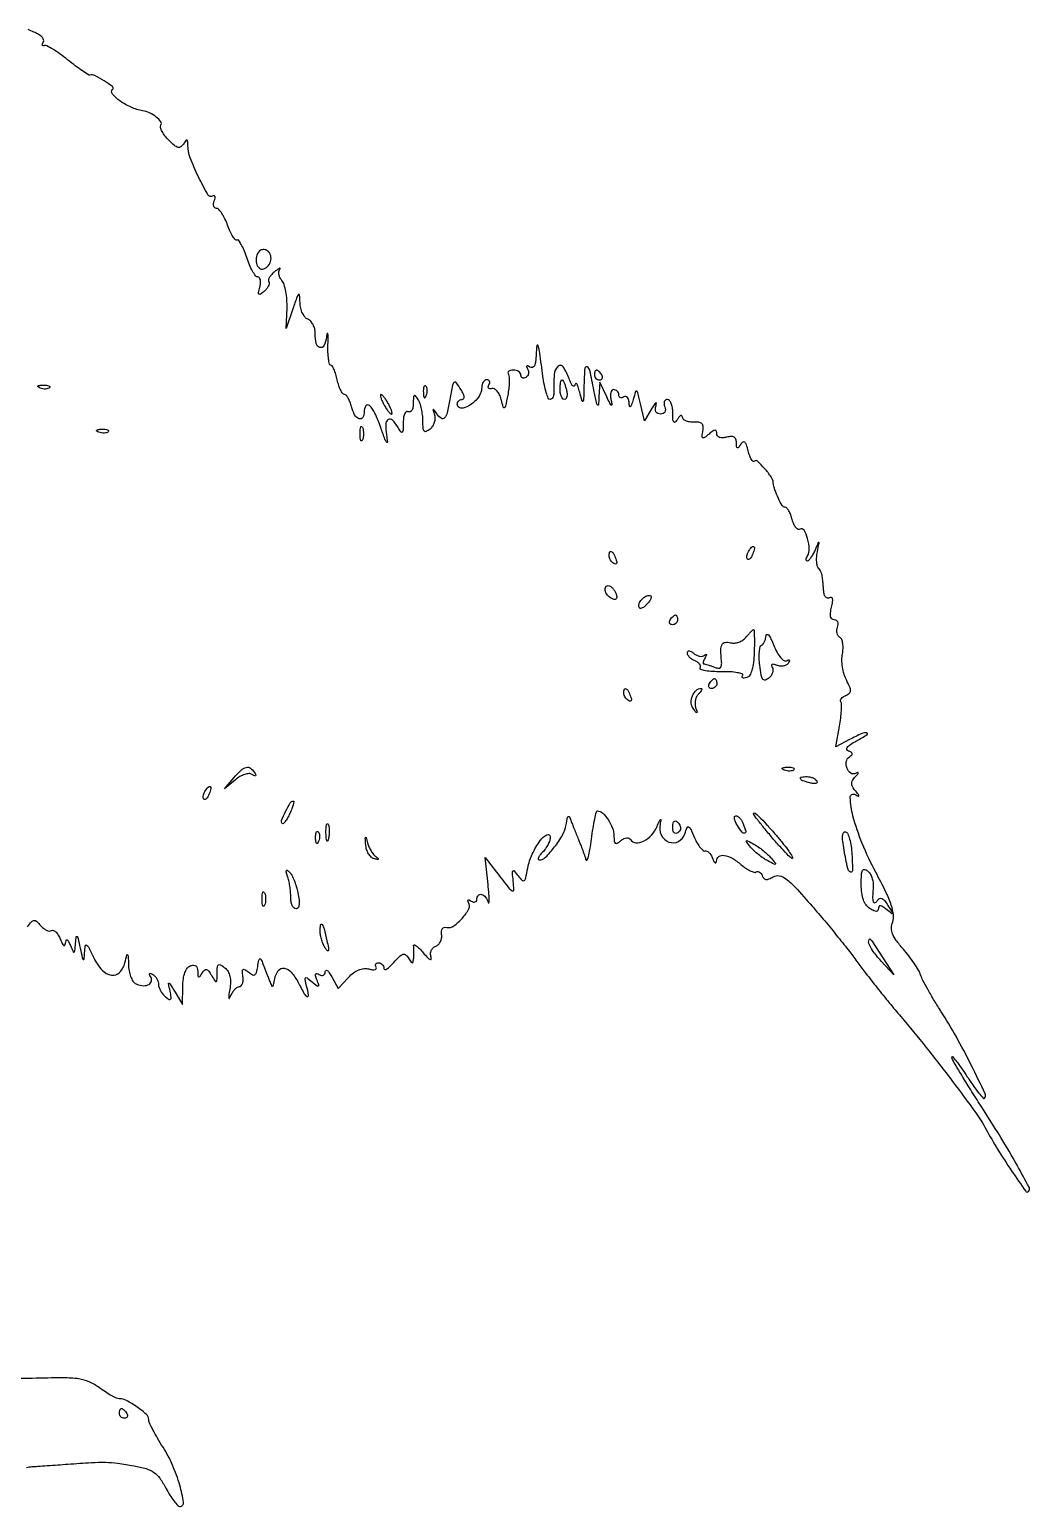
# Model space of a CAD drawing. Extents: x 81 to 492, y 17 to 340.
# Drawn here: x 287.7 to 491.9, y 21 to 322.5 of the extents above; entities that cross this region are included whole.
import ezdxf

# ---------------------------------------------------------------- set-up
doc = ezdxf.new("R2010")
doc.units = 0

msp = doc.modelspace()

# ---------------------------------------------------------------- linework, layer by layer
for points in [[(287.236672, 139.3403, -0.022408), (288.073192, 140.365827, -0.188339), (288.595927, 140.630984, -0.216714), (289.117338, 140.452554, -0.030392), (289.91592, 139.60131, 0.048285), (290.48359, 139.037961, 0.062506), (291.104548, 138.64845, 0.076528), (291.682174, 138.480708, 0.172543), (292.121765, 138.575255, -0.240931), (292.534486, 138.608644, -0.094251), (293.026612, 138.286167, -0.065466), (293.524364, 137.660509, -0.039987), (293.945072, 136.814245, 0.019448), (294.336981, 135.937387, 0.114852), (294.654239, 135.551345, 0.45105), (294.877405, 135.59502, 0.110749), (295.006899, 136, -0.048818), (295.115151, 136.573893, -0.468713), (295.314621, 136.660633, -0.161375), (295.587681, 136.387018, -0.014634), (296, 135.5, 0.006864), (296.551558, 134.263531, 0.416249), (296.758878, 134.188179, 0.263926), (296.919178, 134.41537, 0.004444), (297.061356, 136, -0.010434), (297.194031, 137.303126, -0.635867), (297.364985, 137.358966, -0.133978), (297.571517, 136.969312, -0.003389), (298, 135, 0.003498), (298.419317, 133.074824, 0.128863), (298.624538, 132.678473, 0.647294), (298.790575, 132.732067, 0.010875), (298.90229, 134, -0.014512), (299.042879, 135.473009, -0.527826), (299.29855, 135.604589, -0.152727), (299.670644, 135.222129, -0.003685), (300.783931, 132.981751, 0.070252), (302.464911, 130.493198, 0.171931), (304.381706, 129.45621, 0.245999), (306.047858, 130.02141, 0.129473), (307.131685, 131.987452, -0.003007), (307.547741, 133.601226, -0.550036), (307.685754, 133.644937, -0.209882), (307.797222, 133.418825, -0.001658), (307.881685, 131.356989, 0.04125), (308.039793, 130.046619, 0.056223), (308.408011, 128.916052, 0.067055), (308.940619, 128.068595, 0.128039), (309.590242, 127.603744, 0.08021), (310.957991, 127.317463, 0.144791), (312.06046, 127.588811, 0.224914), (312.547177, 128.301133, 0.179524), (312.361803, 129.223607, -0.036486), (312.148527, 129.632639, -0.343373), (312.195104, 129.812185, -0.279645), (312.401245, 129.834974, -0.029587), (312.845492, 129.595492, -0.07236), (313.287188, 129.224932, -0.052954), (313.660863, 128.704244, -0.053255), (313.914685, 128.120663, -0.076109), (314, 127.563428, 0.085932), (314.102224, 126.973029, 0.043626), (314.417514, 126.285704, 0.041628), (314.877484, 125.614069, 0.048633), (315.421326, 125.065294, 0.026828), (316.174633, 124.505499, 0.382896), (316.479482, 124.550299, 0.215648), (316.587804, 124.943619, 0.012684), (316.358655, 126.192849, -0.003094), (316.041118, 127.754539, -0.529539), (316.143297, 127.857912, -0.211375), (316.342505, 127.721799, -0.001594), (317.401894, 126), (318.929129, 123.5), (318.964565, 127.143011, -0.030799), (319.076694, 128.712878, -0.054097), (319.386985, 129.975514, -0.070554), (319.86847, 130.878341, -0.144385), (320.5, 131.361626, -0.0807), (321.142727, 131.495502, -0.174375), (321.618556, 131.347803, -0.162377), (321.913098, 130.919664, -0.068041), (322.015313, 130.218615, 0.015067), (322.049634, 129.339972, 0.289082), (322.204208, 129.128856, 0.339691), (322.436092, 129.19527, 0.018066), (322.89848, 129.869977, -0.055165), (323.39186, 130.48651, -0.264994), (323.809438, 130.601002, -0.175589), (324.247536, 130.302497, -0.024688), (324.852758, 129.369977, 0.007578), (325.542355, 128.223391, 0.37553), (325.776903, 128.151941, 0.285495), (325.933548, 128.384973, 0.005705), (325.969591, 129.872445, -0.017807), (326.032613, 131.172814, -0.223897), (326.272455, 131.587306, -0.304316), (326.687698, 131.593484, -0.029203), (327.544458, 130.963103, -0.086644), (328.191585, 130.202889, -0.076893), (328.576196, 129.236792, -0.063644), (328.69419, 128.040008, -0.036199), (328.547, 126.590658, 0.007448), (328.340941, 125.302995, 0.083829), (328.353051, 124.78735, 0.681043), (328.496033, 124.7607, 0.038064), (328.791586, 125.324, -0.041537), (329.163528, 126.021097, -0.048503), (329.629333, 126.608939, -0.055231), (330.1145, 127.012169, -0.149761), (330.539043, 127.136902, 0.220095), (330.885301, 127.292252, 0.097361), (331.14087, 127.736887, 0.069444), (331.268297, 128.403429, 0.044027), (331.238387, 129.194985, -0.01831), (331.140882, 130.285794, -0.250105), (331.304204, 130.634868, -0.318346), (331.647229, 130.644001, -0.02574), (332.411186, 130.073709, 0.047357), (333.172722, 129.554856, 0.26882), (333.644251, 129.56513, 0.190394), (333.980503, 130.009747, 0.024783), (334.246859, 131.191626, -0.007921), (334.495644, 132.499678, -0.225925), (334.69776, 132.766554, -0.427895), (334.927377, 132.687797, -0.015787), (335.324059, 131.75), (335.631767, 130.953348), (336, 130), (336.368233, 129.046652), (336.675941, 128.25, 0.014231), (337.077106, 127.293322, 0.417668), (337.301747, 127.210305, 0.236615), (337.49923, 127.460181, 0.007736), (337.745492, 128.75, -0.116417), (338.455432, 130.406144, -0.279583), (339.643123, 130.892667, -0.178351), (341.099462, 130.079108, -0.057841), (342.5, 128, 0.008397), (343.758847, 125.662707, 0.164335), (344.358105, 125.121868, 0.599025), (344.649024, 125.352805, 0.01816), (344.232966, 127.25, -0.009436), (343.913631, 128.593671, -0.290189), (344.026555, 128.902637, -0.336262), (344.333112, 128.90471, -0.011245), (345.349477, 128.108556, 0.006658), (346.370183, 127.293787, 0.269151), (346.642348, 127.256956, 0.395522), (346.735864, 127.462934, 0.009829), (346.352953, 128.522601, -0.022257), (346.084103, 129.328749, -0.174889), (346.110839, 129.71628, -0.379155), (346.344939, 129.823876, -0.064986), (346.830061, 129.605028, 0.085264), (347.28841, 129.420118, 0.16801), (347.673708, 129.466409, 0.177919), (347.933532, 129.736426, 0.097039), (348.035435, 130.190983, -0.259466), (348.181543, 130.437628, -0.307841), (348.446424, 130.41932, -0.077311), (348.875269, 129.959175, -0.022419), (349.384784, 129.130108), (350.698696, 126.760215), (352.795463, 129.01083, -0.042616), (353.830915, 129.947954, -0.064862), (354.881651, 130.550778, -0.075133), (355.926963, 130.808069, -0.087002), (356.947495, 130.723981, 0.032882), (357.700056, 130.57922, 0.091877), (358.234409, 130.610753, 0.232691), (358.46265, 130.802774, 0.246757), (358.442363, 131.093259, -0.093873), (358.309614, 131.439228, -0.172159), (358.357669, 131.733645, -0.173494), (358.580005, 131.93041, -0.095512), (358.940983, 132, -0.10807), (359.345019, 131.91164, -0.099642), (359.688914, 131.661303, -0.095584), (359.919501, 131.287176, -0.090686), (360, 130.84699, 0.38756), (360.192089, 130.636396, 0.157939), (360.604038, 130.729139, 0.057848), (361.265237, 131.232096, 0.022624), (362.056299, 132.064913, -0.017232), (363.208474, 133.304392, -0.124038), (363.902575, 133.72103, -0.247319), (364.465175, 133.612181, -0.082898), (365.040986, 132.967923, 0.010214), (365.594307, 132.131367, 0.254328), (365.832564, 132.010969, 0.361765), (366.001419, 132.160393, 0.015805), (366.103108, 133, 0.013057), (366.143832, 133.64752, 0.010153), (366.155398, 134.353125, 0.010291), (366.139261, 135.011721, 0.024373), (366.093318, 135.5, -0.514969), (366.238993, 135.63908, -0.115705), (366.614173, 135.471875, -0.039305), (367.262668, 134.893623, -0.01528), (368.067984, 134, 0.014339), (368.921024, 133.049833, 0.082087), (369.459838, 132.643001, 0.489094), (369.671974, 132.739483, 0.136319), (369.656229, 133.167241, -0.084746), (369.559661, 133.85916, -0.093443), (369.704968, 134.518987, -0.097862), (370.071948, 135.057469, -0.103133), (370.610053, 135.403858, 0.103389), (371.15433, 135.754609, 0.080587), (371.570746, 136.323973, 0.077295), (371.798605, 137.020026, 0.082409), (371.79691, 137.736616, -0.063406), (371.768917, 138.433154, -0.134191), (371.95436, 138.936077, -0.171835), (372.330576, 139.199246, -0.119865), (372.852944, 139.215685, 0.209617), (374.289338, 139.51602, 0.05717), (376.050382, 141.103424, 0.058172), (377.365259, 142.997692, 0.26713), (377.324735, 144.283585, -0.045998), (377.142984, 144.648914, -0.365274), (377.199756, 144.814271, -0.247599), (377.415826, 144.825996, -0.030597), (377.845492, 144.595492, 0.068937), (378.287383, 144.400314, 0.143226), (378.660863, 144.40265, 0.19028), (378.906838, 144.596262, 0.132745), (379, 144.940983, -0.177953), (379.298964, 145.754389, -0.296522), (379.973118, 145.955441, -0.164749), (380.797177, 145.375484, -0.089675), (381.343768, 144.25, 0.721379), (381.45954, 144.244473, 0.096532), (381.528116, 144.629687, 0.015749), (381.462826, 145.994942, 0.005165), (381.282667, 148), (380.731149, 153.5), (383.036738, 150.5, 0.002503), (385.553069, 147.259487, 0.103934), (386.226925, 146.693739, 0.573963), (386.553786, 146.894512, 0.021105), (386.438752, 148.679808, -0.00546), (386.273257, 150.405117, -0.21764), (386.398664, 150.755303, -0.448521), (386.65755, 150.743663, -0.011714), (387.451457, 149.719018, 0.031882), (388.234806, 148.788066, 0.393782), (388.658095, 148.763795, 0.166223), (388.985898, 149.300417, 0.008373), (389.404089, 151.340444, -0.062913), (390.310884, 154.160548, -0.046834), (391.966426, 156.983744, -0.117879), (393.310462, 158.144032, -0.562079), (394, 157.724438, -0.077582), (393.887766, 157.005467, -0.038182), (393.538393, 156.145839, -0.036709), (393.029959, 155.289399, -0.044096), (392.428571, 154.571429, 0.026823), (391.885834, 153.967113, 0.067491), (391.580509, 153.461607, 0.17108), (391.558376, 153.144574, 0.337397), (391.748236, 153, 0.199639), (393.045877, 153.539627, 0.032095), (394.888739, 155.647432, 0.035646), (396.512407, 158.109495, 0.085234), (397.243339, 160.16477, -0.004779), (397.519955, 161.674696, -0.282505), (397.700541, 161.871913, -0.381391), (397.908238, 161.771585, -0.006511), (398.414737, 160.5, 0.002384), (398.768685, 159.589608, 0.001386), (399.201795, 158.5, 0.001385), (399.641858, 157.41053, 0.002339), (400.017556, 156.5, -0.007494), (400.368247, 155.62459, -0.00555), (400.730621, 154.646875, -0.005611), (401.052267, 153.715784, -0.012559), (401.27077, 153, 0.655309), (401.494486, 152.968601, 0.071838), (401.779154, 153.629688, 0.024657), (402.107129, 155.139709, 0.009656), (402.415847, 157.25, -0.008013), (402.730949, 159.454469, -0.013082), (403.076763, 161.310937, -0.006712), (403.421362, 162.825251, -0.346334), (403.643385, 163, -0.195257), (404.670354, 162.583059, -0.053286), (405.810499, 161.210046, -0.052527), (406.704565, 159.499283, -0.094433), (407, 157.948984, 0.021843), (407.049394, 156.818889, 0.217372), (407.277345, 156.416522, 0.301583), (407.67197, 156.400155, 0.037107), (408.410972, 156.926114, -0.05008), (409.029922, 157.342913, -0.096519), (409.598643, 157.518921, -0.13366), (410.068445, 157.444042, -0.149454), (410.411968, 157.142438, 0.244135), (411.492117, 156.497429, 0.131099), (413.052822, 156.815899, 0.094414), (414.66326, 158.040852, 0.083425), (415.794908, 159.82285, -0.004734), (416.293836, 160.974581, -0.117594), (416.502442, 161.247641, -0.697513), (416.599367, 161.190355, -0.011773), (416.421653, 160.334157, 0.16937), (416.661362, 158.109894, 0.190848), (418.225896, 156.65026, 0.220579), (420.181338, 156.768985, 0.197025), (421.479337, 158.351698, -0.018745), (421.917749, 159.609847, -0.423381), (422.237646, 159.743973, -0.183234), (422.60443, 159.390845, -0.005955), (423.47163, 157.5, 0.025034), (424.041016, 156.373951, 0.039196), (424.650534, 155.476425, 0.046057), (425.215351, 154.890396, 0.280217), (425.613213, 154.824, -0.210451), (425.976047, 154.811735, -0.082107), (426.395493, 154.517024, -0.062366), (426.806175, 153.998543, -0.042515), (427.140671, 153.324, 0.022799), (427.423873, 152.691466, 0.119394), (427.668941, 152.402987, 0.449474), (427.839653, 152.44043, 0.11396), (427.929715, 152.75, -0.228817), (428.435289, 153.662268, -0.191896), (429.521407, 153.923078, -0.098906), (431.138371, 153.34985, -0.044177), (432.976067, 152.020757, 0.027349), (433.907412, 151.298287, 0.038), (434.818535, 150.765524, 0.042283), (435.593861, 150.466018, 0.212541), (436.043667, 150.526987, -0.153309), (436.378714, 150.612298, -0.125746), (436.732632, 150.500836, -0.099582), (437.052756, 150.200332, -0.067528), (437.28602, 149.756231, 0.099434), (437.604453, 149.23335, 0.186269), (438.04237, 149.017879, 0.122362), (438.655328, 149.113388, 0.033457), (439.536682, 149.555529, -0.186919), (440.758189, 149.755527, -0.110617), (442.120113, 149.134837, -0.045023), (444.028029, 147.399916, -0.00684), (447.462812, 143.555529, -0.004708), (450.04757, 140.52446, -0.003903), (452.743322, 137.250687, -0.003941), (455.167164, 134.211189, -0.010592), (456.827688, 132, 0.008737), (458.450583, 129.822141, 0.003552), (460.732112, 126.9125, 0.003513), (463.229927, 123.818097, 0.00447), (465.579994, 121, -0.00781), (470.753471, 114.71125, -0.006159), (476.161985, 107.749166, -0.005207), (480.889699, 101.369237, -0.033994), (483.005699, 97.989352, 0.015521), (485.328711, 93.954946, 0.010853), (488.183716, 89.551107, 0.003472), (491.084813, 85.345218, 0.466336), (491.630762, 85.297428, 0.329131), (491.76336, 86.177933, 0.005741), (489.319404, 90.673554, 0.010924), (485.993504, 96.333467, 0.004953), (481.405723, 103.602174, -0.003944), (479.334905, 106.868476, -0.005987), (477.591387, 109.743229, -0.002519), (476.147358, 112.218166, -0.135476), (476.011763, 112.740863, -0.687), (476.172583, 112.799824, -0.013906), (476.938223, 111.87309, -0.013881), (477.948294, 110.501986, -0.006997), (479.14915, 108.72072, 0.008814), (480.375595, 106.915687, 0.015055), (481.47039, 105.459122, 0.009016), (482.400327, 104.338516, 0.436262), (482.66207, 104.328737, 0.318556), (482.819813, 105.25538, 0.003771), (479.957399, 111.095596, 0.011213), (476.848725, 116.984895, 0.016494), (473.835098, 122, -0.007479), (472.425759, 124.252354, -0.008274), (471.132418, 126.471875, -0.007771), (470.090707, 128.399188, -0.041614), (469.62944, 129.5, 0.053604), (469.186535, 130.48986, 0.016181), (468.309897, 131.887532, 0.01601), (467.218459, 133.401686, 0.016761), (466.048242, 134.819257, -0.021706), (464.631815, 136.570049, -0.067197), (463.900959, 137.899581, -0.09687), (463.69145, 139.082515, -0.084573), (463.92493, 140.319257, 0.121491), (464.092636, 141.790018, 0.050077), (463.635647, 143.756532, 0.031468), (462.514206, 146.474536, 0.009213), (460.455923, 150.5, -0.025475), (457.700895, 156.34986, -0.03282), (455.81216, 161.981548, -0.054303), (455.245684, 165.74311, -0.596892), (456.273153, 166.352749, 0.014813), (456.888394, 166.007696, 0.563133), (456.999966, 166.075219, 0.166242), (456.916973, 166.318591, 0.005517), (456.273794, 167.131835, -0.042919), (455.717414, 167.954937, -0.127845), (455.547587, 168.608271, -0.136218), (455.721879, 169.236155, -0.051531), (456.273794, 169.970498, 0.010894), (456.771378, 170.531352, 0.147479), (456.879599, 170.77963, 0.568824), (456.780686, 170.855552, 0.032645), (456.354785, 170.652448, -0.285315), (455.37024, 170.697386, -0.153716), (454.593499, 171.689413, -0.12787), (454.446114, 173.089611, -0.220403), (455.079283, 174.049, 0.048492), (455.54682, 174.40478, 0.257163), (455.644418, 174.699303, 0.229865), (455.449293, 174.963958, 0.040198), (454.863153, 175.214025, -0.242116), (454.550015, 175.535149, -0.245833), (454.631734, 175.97331, -0.08133), (455.277982, 176.565767, -0.020829), (456.5, 177.295038, 0.013866), (458.706751, 178.570654, 0.688391), (458.639571, 178.92601, 0.1542), (457.644627, 178.798136, 0.010859), (455.093451, 177.548325), (452.286222, 176.096651), (453.05297, 180.289669, 0.013099), (453.312059, 181.951423, 0.017339), (453.455471, 183.475918, 0.014783), (453.492662, 184.733819, 0.139282), (453.346477, 185.248406, -0.18476), (453.282507, 185.584331, -0.116821), (453.443368, 185.954631, -0.085596), (453.814107, 186.305326, -0.055165), (454.34087, 186.57731, 0.081175), (455.048638, 186.990484, 0.213659), (455.303306, 187.50526, 0.11315), (455.156581, 188.281062, 0.016581), (454.462274, 189.735356, -0.049315), (453.986222, 190.927134, -0.032826), (453.670923, 192.3651, -0.033013), (453.548454, 193.815818, -0.053955), (453.658766, 195.043829, 0.039308), (453.788492, 196.130469, 0.047997), (453.731549, 197.152225, 0.055293), (453.512373, 197.969328, 0.16258), (453.144418, 198.410745, -0.116006), (452.783286, 198.771267, -0.081825), (452.563336, 199.303359, -0.07531), (452.514763, 199.92199, -0.07374), (452.650663, 200.532025, 0.074239), (452.775088, 201.093177, 0.122614), (452.691481, 201.568782, 0.152431), (452.415742, 201.882815, 0.137788), (451.998581, 202, -0.18456), (451.522893, 202.181778, -0.157479), (451.250694, 202.64808, -0.086293), (451.215804, 203.443627, -0.029402), (451.431674, 204.583789, 0.020836), (451.658525, 205.679022, 0.090659), (451.646479, 206.338875, 0.286058), (451.417892, 206.581162, 0.205529), (451.040082, 206.524772, -0.163328), (450.633076, 206.42957, -0.171728), (450.260782, 206.602189, -0.118062), (449.982087, 207.045271, -0.060682), (449.847686, 207.690983, 0.000519), (449.781285, 208.469948, 0.000406), (449.707672, 209.315056, 0.00041), (449.637888, 210.10135, 0.001007), (449.584932, 210.679421, 0.046403), (449.489988, 211.183672, 0.033282), (449.295716, 211.723604, 0.03382), (449.039055, 212.21716, 0.059632), (448.755455, 212.577879, -0.144031), (448.511025, 213.026047, -0.037211), (448.395917, 213.849902, -0.034717), (448.40089, 214.849793, -0.029327), (448.541209, 215.898458, 0.000967), (448.88051, 217.66537, 0.290901), (448.828805, 217.79543, 0.476098), (448.728262, 217.768419, 0.001215), (448.055224, 216.25, -0.020558), (447.632626, 215.388186, -0.028958), (447.181812, 214.660937, -0.028633), (446.760101, 214.128718, -0.214052), (446.473207, 214, -0.253521), (446.305868, 214.090676, -0.160394), (446.247509, 214.310445, -0.08476), (446.326456, 214.651241, -0.039225), (446.535126, 215.056835, 0.154304), (446.896213, 216.486574, 0.054072), (446.540147, 218.600779, 0.0648), (445.813316, 220.29946, 0.420039), (445, 220.5, -0.258408), (444.591266, 220.480439, -0.109044), (444.147828, 220.835495, -0.069423), (443.73337, 221.527257, -0.038833), (443.420909, 222.459102, 0.02867), (443.11646, 223.432166, 0.04041), (442.728406, 224.253611, 0.046204), (442.31885, 224.834082, 0.219425), (441.95898, 225, -0.261325), (441.381224, 225.324096, -0.024521), (440.572066, 226.807607, -0.030821), (439.874335, 228.511427, -0.053704), (439.541854, 230, 0.123959), (439.09699, 231.185107, 0.028411), (437.77096, 232.884652, 0.023466), (436.32759, 234.384246, 0.406088), (435.708973, 234.37564, -0.376774), (435.422433, 234.357061, -0.091112), (435.076983, 234.74062, -0.051219), (434.721132, 235.47898, -0.025218), (434.416411, 236.477022, 0.018669), (434.047241, 237.745374, 0.131185), (433.696955, 238.278338, 0.347785), (433.318497, 238.300718, 0.09922), (432.883056, 237.845021, -0.018111), (432.431853, 237.187049, -0.330831), (432.20288, 237.1176, -0.296513), (432.049883, 237.318949, -0.016008), (432.015313, 238.15638, 0.084129), (431.887008, 238.873239, 0.180299), (431.529541, 239.296148, 0.14456), (430.91643, 239.436581, 0.048491), (430, 239.289749, -0.048689), (429.183107, 239.159196, -0.101594), (428.548002, 239.249551, -0.149557), (428.150696, 239.545811, -0.159625), (428, 240.005813, 0.081392), (427.913698, 240.532468, 0.335834), (427.66336, 240.70298, 0.143314), (427.219582, 240.54862, 0.018325), (426.411103, 239.926222, -0.014371), (425.503118, 239.215717, -0.28229), (425.164258, 239.18685, -0.312668), (425.009085, 239.471271, -0.016443), (425.161103, 240.553777, 0.061018), (425.208417, 241.489567, 0.186277), (424.942411, 242.05504, 0.161779), (424.333027, 242.343404, 0.043621), (423.25, 242.380264, -0.047819), (422.387693, 242.416848, -0.069548), (421.656439, 242.624623, -0.091852), (421.162104, 242.96202, -0.196219), (420.984687, 243.380264, 0.149311), (420.892477, 243.668022, 0.346102), (420.689119, 243.730453, 0.125924), (420.375486, 243.506991, 0.031878), (420, 243, -0.043106), (419.512621, 242.371881, -0.461139), (419.228862, 242.383071, -0.155556), (419.054211, 242.849063, -0.011096), (419.015313, 244.25, 0.038369), (418.928482, 245.303063, 0.057189), (418.67932, 246.192187, 0.074961), (418.318033, 246.79886, 0.224678), (417.893011, 247, 0.158089), (417.519085, 246.878743, 0.151946), (417.280284, 246.559375, 0.112257), (417.22328, 246.073899, 0.06502), (417.361626, 245.5, -0.074756), (417.496379, 244.889304, -0.14841), (417.385989, 244.410795, -0.165571), (417.041375, 244.107791, -0.098585), (416.5, 244, -0.107507), (415.937483, 244.122364, -0.168469), (415.58288, 244.460877, -0.134519), (415.466893, 245.012154, -0.059579), (415.600455, 245.75, 0.062198), (415.680363, 246.204984, 0.634058), (415.55419, 246.272322, 0.0867), (415.225245, 245.924769, 0.011687), (414.687912, 245.070671), (413.237685, 242.641343), (412.449328, 246.070671, 0.003126), (411.907441, 248.362158, 0.198374), (411.66884, 248.689318, 0.484311), (411.425058, 248.599492, 0.007833), (410.930166, 247, -0.009129), (410.579095, 245.875668, -0.139881), (410.352144, 245.543131, -0.574655), (410.182254, 245.604988, -0.030864), (410.09968, 246.309017, 0.057239), (409.988819, 246.957178, 0.115967), (409.735531, 247.405088, 0.176853), (409.387251, 247.584264, 0.171306), (409, 247.5, -0.082592), (408.6179, 247.343488, -0.161196), (408.29375, 247.3746, -0.182303), (408.078288, 247.586039, -0.108972), (408, 247.940983, 0.099846), (407.918482, 248.345132, 0.098131), (407.686455, 248.688914, 0.097753), (407.339981, 248.919183, 0.098237), (406.932612, 249, 0.224892), (406.562066, 248.824456, 0.116292), (406.332042, 248.353582, 0.075533), (406.279848, 247.63078, 0.041068), (406.422697, 246.75, -0.022018), (406.587447, 245.932411, -0.694179), (406.460937, 245.861315, -0.099168), (406.164126, 246.234812, -0.006233), (405.535188, 247.5), (404.090208, 250.5), (403.935538, 247.5, -0.008883), (403.825168, 245.909381, -0.692411), (403.650631, 245.860602, -0.107425), (403.42884, 246.359849, -0.002523), (402.919005, 248.888096, 0.006223), (402.079545, 252.897604, 0.224783), (401.514577, 253.623983, 0.537359), (401.041225, 253.353814, 0.009801), (400.881685, 249.916667, -0.001736), (400.795752, 247.077123, -0.131494), (400.663909, 246.643575, -0.653334), (400.48624, 246.669217, -0.005215), (400, 248.5, 0.015993), (399.69215, 249.565954, 0.064207), (399.402924, 250.178125, 0.398173), (399.194453, 250.229876, 0.235594), (399.039367, 250, -0.216728), (398.864699, 249.719915, -0.362607), (398.605013, 249.748438, -0.082627), (398.238647, 250.283035, -0.021439), (397.837719, 251.25, 0.058483), (396.634032, 253.637261, 0.469234), (395.566007, 253.754663, 0.185701), (394.791372, 252.090252, 0.02638), (394.731355, 248.25, -0.064582), (394.687329, 247.772093, -0.084631), (394.521029, 247.367188, -0.10298), (394.262055, 247.09678, -0.151584), (393.950162, 247, -0.304648), (393.594159, 247.239101, -0.022801), (393.182116, 248.395312, -0.025415), (392.797033, 249.929448, -0.016081), (392.497721, 251.75, 0.002503), (391.856765, 256.440866, 0.040229), (391.506106, 258.000035, 0.804504), (391.263932, 257.979205, 0.023752), (391.116001, 256.190983, -0.022104), (391.001271, 254.746197, -0.083134), (390.742838, 253.878054, -0.202935), (390.348061, 253.535183, -0.220548), (389.845492, 253.595492, 0.029587), (389.401245, 253.834974, 0.279645), (389.195104, 253.812185, 0.343373), (389.148527, 253.632639, 0.036486), (389.361803, 253.223607, -0.092519), (389.540551, 252.761469, -0.096172), (389.537029, 252.272527, -0.09932), (389.352714, 251.832848, -0.105964), (389.016312, 251.510081, -0.080893), (388.627895, 251.349448, -0.159256), (388.298542, 251.377561, -0.183522), (388.079835, 251.587109, -0.111402), (388, 251.940983, 0.145596), (387.879855, 252.344835, 0.099271), (387.542039, 252.688914, 0.083321), (387.036955, 252.920819, 0.06614), (386.440983, 253, 0.058109), (385.883697, 252.935014, 0.124876), (385.502829, 252.73642, 0.190939), (385.35573, 252.442742, 0.161531), (385.436524, 252.102706, -0.123814), (385.610781, 251.553422, -0.022904), (385.626849, 250.484135, -0.023323), (385.527406, 249.202092, -0.019403), (385.305696, 247.852706, -0.002845), (384.837741, 245.628192, -0.199858), (384.62547, 245.322888, -0.501292), (384.408578, 245.404683, -0.006732), (383.971629, 247, 0.046904), (383.632303, 247.936523, 0.065424), (383.150481, 248.684909, 0.083827), (382.608108, 249.142538, 0.190345), (382.087145, 249.225223, -0.074183), (381.66028, 249.194997, -0.207049), (381.400404, 249.332191, -0.225456), (381.335742, 249.604377, -0.086041), (381.484687, 249.975223, 0.080039), (381.647455, 250.366918, 0.15825), (381.620902, 250.698972, 0.184118), (381.412334, 250.919359, 0.11267), (381.059017, 251, 0.146692), (380.655162, 250.87891, 0.099117), (380.311086, 250.538393, 0.082943), (380.079148, 250.029308, 0.065592), (380, 249.428571, -0.113165), (379.702856, 248.132508, -0.07107), (378.830697, 246.837332, -0.068867), (377.593622, 245.798029, -0.090267), (376.22619, 245.25, -0.079365), (375.757797, 245.229974, -0.108744), (375.360193, 245.367187, -0.125998), (375.09618, 245.638818, -0.130865), (375, 246, -0.099904), (375.07702, 246.381626, -0.098144), (375.296239, 246.70625, -0.097739), (375.623589, 246.923689, -0.098179), (376.008474, 247, 0.248364), (376.310245, 247.159753, 0.178139), (376.404379, 247.537115, 0.082646), (376.231583, 248.154183, 0.030083), (375.796329, 248.954522, 0.017141), (374.804232, 250.428182, 0.437355), (374.373863, 250.479821, 0.169864), (374.039751, 249.908429, 0.004554), (373.5, 247, -0.013311), (372.943497, 244.268794, -0.125776), (372.398262, 243.216013, -0.38291), (371.734318, 243.141797, -0.084037), (370.851295, 244.02896, 0.003815), (370.242751, 244.875971, 0.344528), (370.103794, 244.915413, 0.386759), (370.045482, 244.793365, 0.004101), (370.346227, 243.823113, -0.088595), (370.443232, 243.092767, -0.06528), (370.30083, 242.287617, -0.064234), (369.951338, 241.53299, -0.07918), (369.440559, 240.950668, -0.05173), (368.683005, 240.44415, -0.348631), (368.26857, 240.521674, -0.164192), (368.038265, 241.082771, -0.01467), (367.984687, 242.627555, 0.029169), (367.907578, 243.83734, 0.024889), (367.689119, 245.096844, 0.025647), (367.373753, 246.224101, 0.062497), (367, 247, 0.025105), (366.483883, 247.716964, 0.418214), (366.219823, 247.744645, 0.210879), (366.050865, 247.40984, 0.011265), (366.015313, 246.190983, -0.041654), (365.938854, 245.342709, -0.092155), (365.712651, 244.736132, -0.170792), (365.381332, 244.46171, -0.230717), (365, 244.5, 0.276487), (364.609679, 244.505495, 0.152612), (364.276135, 244.142025, 0.075532), (364.049375, 243.378869, 0.031817), (363.969591, 242.309017, -0.007212), (363.929265, 240.712213, -0.187477), (363.760431, 240.324103, -0.468783), (363.495106, 240.347219, -0.01994), (362.919901, 241.25, 0.056082), (361.7945, 242.76324, 0.360494), (360.91652, 242.87562, 0.254801), (360.393311, 241.93392, 0.040375), (360.552055, 239.75, -0.012746), (360.736547, 238.314005, -0.752804), (360.578284, 238.250334, -0.078059), (360.240104, 238.859336, -0.003127), (359.381377, 241.25, 0.023088), (358.19325, 244.184064, 0.093844), (357.081967, 245.747061, 0.463778), (356.362371, 245.672742, 0.150976), (356, 244.5, -0.129558), (355.691507, 243.329429, -0.371838), (354.960137, 243.067881, -0.177484), (354.049469, 243.866374, -0.063515), (353.410644, 245.5, 0.028712), (353.111006, 246.457399, 0.040458), (352.728935, 247.265625, 0.046275), (352.325597, 247.836674, 0.219256), (351.971047, 248, -0.244416), (351.615681, 248.184751, -0.039028), (351.203921, 248.88125, -0.03568), (350.811532, 249.850787, -0.024263), (350.5, 251, 0.020229), (350.198333, 252.149453, 0.03052), (349.835555, 253.11875, 0.030799), (349.46476, 253.829714, 0.262942), (349.163339, 254, -0.351513), (348.903044, 254.208793, -0.021965), (348.719458, 255.248437, -0.024703), (348.607423, 256.620651, -0.014981), (348.603988, 258.25, 0.005772), (348.628882, 259.776363, 0.05243), (348.56248, 260.438173, 0.787047), (348.448786, 260.441864, 0.029263), (348.29642, 259.731016, -0.066606), (347.77816, 257.966353, -0.381077), (346.960899, 257.597509, -0.269606), (346.218406, 258.41087, -0.053348), (346, 260.452028, 0.059514), (345.888269, 261.387395, 0.059626), (345.559375, 262.269495, 0.065417), (345.073965, 262.968995, 0.117307), (344.5, 263.361626, -0.131015), (343.917559, 263.783581, -0.059407), (343.409824, 264.585179, -0.052985), (343.046515, 265.611999, -0.04917), (342.895147, 266.718615, 0.010141), (342.801945, 268.324813, 0.609982), (342.591254, 268.413173, 0.134946), (342.295547, 267.984787, 0.002782), (341.443508, 265.5), (340.096723, 261.5), (340.239019, 265.667808, 0.026653), (340.206434, 267.367833, 0.027849), (339.992309, 269.029681, 0.028947), (339.645903, 270.43485, 0.098603), (339.199334, 271.259817, -0.057982), (338.802539, 271.869584, -0.068029), (338.582323, 272.522697, -0.079494), (338.564045, 273.11778, -0.144728), (338.758676, 273.559042, 0.135986), (338.839541, 273.734181, 0.599832), (338.771408, 273.78624, 0.046926), (338.392004, 273.568033, 0.009331), (337.76101, 273.103726, 0.039227), (337.130335, 272.537674, 0.055292), (336.673255, 271.936991, 0.069584), (336.442387, 271.392524, 0.206793), (336.5, 271, -0.177004), (336.57878, 270.617647, -0.075151), (336.423293, 270.109974, -0.061137), (336.072015, 269.561142, -0.046685), (335.567664, 269.056156, -0.020832), (334.817265, 268.484437, -0.365866), (334.534522, 268.510543, -0.250132), (334.437508, 268.839186, -0.013155), (334.695306, 269.942849, 0.042096), (334.831927, 270.731013, 0.072186), (334.794245, 271.395712, 0.108887), (334.598211, 271.837446, 0.238421), (334.276691, 272, -0.237766), (333.829715, 272.225287, -0.029538), (333.21654, 273.165264, -0.029692), (332.582067, 274.447203, -0.020364), (332.010939, 275.966855, 0.017273), (331.460856, 277.458437, 0.030056), (330.88974, 278.646947, 0.032595), (330.367583, 279.455856, 0.389588), (330.032516, 279.520096, -0.365139), (329.697006, 279.569644, -0.040191), (329.193743, 280.240466, -0.034257), (328.642918, 281.261293, -0.01984), (328.116908, 282.55324, 0.025023), (327.563458, 283.873258, 0.034789), (326.930499, 284.987514, 0.037356), (326.309309, 285.786544, 0.211912), (325.828283, 286, -0.176459), (325.481192, 286.126431, -0.14906), (325.267125, 286.455882, -0.103662), (325.230071, 286.957813, -0.058444), (325.381557, 287.551938, 0.037547), (325.549664, 288.112516, 0.137739), (325.528585, 288.478919, 0.316357), (325.345829, 288.611272, 0.142852), (325.045795, 288.528303, -0.4253), (324.09489, 288.771792, -0.015257), (322.151111, 292.457069, -0.02248), (320.466248, 296.334674, -0.089113), (319.984687, 298.877118, 0.015307), (319.95101, 299.717632, 0.314506), (319.799871, 299.904502, 0.316407), (319.57331, 299.826497, 0.01541), (319.102721, 299.131966, -0.09955), (318.559422, 298.563923, -0.219392), (317.981445, 298.460377, -0.113407), (317.243097, 298.845255, -0.01976), (316.081559, 299.918441, -0.032265), (315.29795, 300.810279, -0.044583), (314.725755, 301.708359, -0.052455), (314.420117, 302.488587, -0.208473), (314.491534, 302.986301, 0.307629), (314.460599, 303.700149, 0.065802), (313.54864, 304.637617, 0.056693), (312.191099, 305.478381, 0.068237), (310.760498, 305.928744, -0.06213), (308.410165, 306.637344, -0.050729), (306.126786, 307.939551, -0.06094), (304.595989, 309.341225, -0.391627), (304.633265, 310.299932, 0.454464), (304.595151, 310.861877, 0.022579), (302.87798, 312.048807, 0.024342), (300.996477, 313.10366, 0.183735), (300, 313.202521, -0.212991), (299.668681, 313.254351, -0.006339), (298.471875, 314.051468, -0.011599), (297.069132, 315.060202, -0.007622), (295.5, 316.282746, 0.013263), (293.907628, 317.494785, 0.01913), (292.432853, 318.473327, 0.015194), (291.187167, 319.1819, 0.204708), (290.67567, 319.224429, -0.12513), (290.415869, 319.205713, -0.294793), (290.279873, 319.332507, -0.156794), (290.297022, 319.600082, -0.044658), (290.485845, 319.977096, 0.235956), (290.528073, 320.444305, 0.099205), (290.17767, 320.989709, 0.068314), (289.485767, 321.532886, 0.041479), (288.545732, 321.982613, -0.026196), (287.353648, 322.508831, -0.012524)], [(287.039852, 28.98723, -0.036905), (288.143011, 29.130366, 0.002814), (289.377987, 29.205647, 0.000822), (291.276385, 29.335232, 0.000826), (293.412856, 29.488147, 0.000885), (295.5, 29.644715, -0.004704), (300.322569, 29.969469, -0.020807), (303.166895, 30.015617, -0.026552), (305.668179, 29.818919, -0.011213), (308.998518, 29.301971, -0.027228), (311.479463, 28.718815, -0.081516), (313.044798, 27.966572, -0.085571), (314.245278, 26.775711, -0.032044), (315.498518, 24.752702, 0.016655), (316.327928, 23.317023, 0.023717), (317.165069, 22.105379, 0.021202), (317.919833, 21.199081, 0.210749), (318.361291, 21.002702, 0.459045), (319.095224, 21.851016, 0.032441), (318.347121, 25.321276, 0.033662), (316.875365, 29.42326, 0.038899), (314.923031, 33.087547, -0.009565), (313.803544, 34.920991, -0.012632), (312.85864, 36.635189, -0.010068), (312.140934, 38.089694, -0.110003), (312, 38.722537, 0.212583), (311.536063, 39.764413, 0.028511), (309.617506, 41.302997, 0.031727), (307.487279, 42.625189, 0.123638), (305.994691, 43, -0.107198), (305.402387, 43.128463, -0.017827), (304.353121, 43.651997, -0.018848), (303.145154, 44.369783, -0.0157), (301.916893, 45.219565, 0.055195), (299.834821, 46.429326, 0.069262), (297.690297, 47.040835, 0.03631), (294.546512, 47.251424, 0.005391), (288.189848, 47.146632, -0.0172), (279.6301, 47.207665, -0.040723)]]:
    msp.add_lwpolyline(points, format="xyb")
for points in [[(334.63948, 277.306147, 0.139669), (334.000247, 276.157575, 0.115702), (334.000342, 274.752873, 0.161951), (334.59259, 273.790269, 0.272598), (335.5, 273.638374, 0.133584), (336.456757, 274.3389, 0.127029), (336.94949, 275.440811, 0.136198), (336.831308, 276.584799, 0.16229), (336.13948, 277.413797, 0.081757), (335.762583, 277.568908, 0.074868), (335.343891, 277.601555, 0.077739), (334.948656, 277.510342, 0.101199)], [(397.289749, 249, -0.040966), (397.424365, 248.233678, -0.070464), (397.392877, 247.5875, -0.106581), (397.210205, 247.157535, -0.24384), (396.90638, 247, -0.206609), (396.559898, 247.149557, -0.082769), (396.266249, 247.5875, -0.063112), (396.066544, 248.234359, -0.043375), (396, 249, -0.018041), (396.027671, 249.766644, -0.029316), (396.112615, 250.4125, -0.029396), (396.233718, 250.890445, -0.326917), (396.383369, 251, -0.269386), (396.560437, 250.897136, -0.023188), (396.807757, 250.4125, -0.025621), (397.061542, 249.766387, -0.016817)], [(403, 252, 0.105053), (403.081062, 251.618444, 0.099167), (403.311086, 251.29375, 0.09642), (403.654762, 251.076123, 0.093332), (404.059017, 251, 0.108972), (404.413961, 251.078288, 0.182303), (404.6254, 251.29375, 0.161196), (404.656512, 251.6179, 0.082592), (404.5, 252, 0.029505), (404.231006, 252.382774, 0.035638), (403.933975, 252.70625, 0.038439), (403.65171, 252.934461, 0.151918), (403.440983, 253, 0.210953), (403.272352, 252.92554, 0.081139), (403.129539, 252.70625, 0.061769), (403.032345, 252.382849, 0.042167)], [(291.729167, 249.395833, -0.126455), (291.402231, 249.202593, -0.060344), (290.916927, 249.123424, -0.05415), (290.359369, 249.160852, -0.051402), (289.8125, 249.316886, -0.054073), (289.395823, 249.538436, -0.470617), (289.37858, 249.720685, -0.168741), (289.670344, 249.862007, -0.018894), (290.416667, 249.921053, -0.028489), (291.112848, 249.910055, -0.077125), (291.592839, 249.799335, -0.208169), (291.77538, 249.614691, -0.296942)], [(360, 246, 0.018122), (360.446431, 245.233921, 0.025446), (360.902822, 244.5875, 0.023718), (361.316932, 244.108693, 0.205392), (361.570368, 244, 0.439016), (361.692263, 244.132581, 0.048507), (361.609072, 244.5875, 0.03505), (361.375169, 245.232522, 0.018363), (361, 246, 0.018122), (360.553569, 246.766079, 0.025446), (360.097178, 247.4125, 0.023718), (359.683068, 247.891307, 0.205392), (359.429632, 248, 0.439016), (359.307737, 247.867419, 0.048507), (359.390928, 247.4125, 0.03505), (359.624831, 246.767478, 0.018363)], [(368.078947, 248.416667, 0.018894), (368.137993, 247.670344, 0.168741), (368.279315, 247.37858, 0.470617), (368.461564, 247.395823, 0.054073), (368.683114, 247.8125, 0.051402), (368.839148, 248.359369, 0.05415), (368.876576, 248.916927, 0.060344), (368.797407, 249.402231, 0.126455), (368.604167, 249.729167, 0.296942), (368.385309, 249.77538, 0.208169), (368.200665, 249.592839, 0.077125), (368.089945, 249.112848, 0.028489)], [(355.662281, 238.75, -0.174857), (355.474999, 238.540618, -0.447206), (355.306058, 238.601562, -0.078554), (355.189089, 239.10856, -0.017491), (355.157895, 240, -0.017491), (355.189089, 240.89144, -0.078554), (355.306058, 241.398438, -0.447206), (355.474999, 241.459382, -0.174857), (355.662281, 241.25, -0.057986), (355.818615, 240.679992, -0.037979), (355.87034, 240, -0.037979), (355.818615, 239.320008, -0.057986)], [(303.729167, 240.395833, -0.126455), (303.402231, 240.202593, -0.060344), (302.916927, 240.123424, -0.05415), (302.359369, 240.160852, -0.051402), (301.8125, 240.316886, -0.054073), (301.395823, 240.538436, -0.470617), (301.37858, 240.720685, -0.168741), (301.670344, 240.862007, -0.018894), (302.416667, 240.921053, -0.028489), (303.112848, 240.910055, -0.077125), (303.592839, 240.799335, -0.208169), (303.77538, 240.614691, -0.296942)], [(407.381557, 214.448062, -0.036408), (407.556862, 213.868281, -0.155351), (407.525685, 213.512472, -0.32948), (407.325929, 213.393111, -0.1144), (406.988546, 213.507079, -0.061454), (406.610411, 213.810572, -0.051183), (406.290385, 214.21498, -0.053277), (406.072509, 214.65395, -0.088797), (406, 215.059017, -0.079093), (406.117673, 215.798253, -0.444011), (406.441482, 215.942608, -0.168622), (406.894727, 215.51997, -0.029964)], [(435.345077, 215.456872, -0.035865), (435.083816, 214.899181, -0.069269), (434.786868, 214.507038, -0.118528), (434.50546, 214.335123, -0.281567), (434.276326, 214.390341, -0.156651), (434.142323, 214.651151, -0.070517), (434.133355, 215.040231, -0.059701), (434.242038, 215.490157, -0.049364), (434.458881, 215.933469, -0.030391), (435.120758, 216.871774, -0.36195), (435.525317, 216.954259, -0.344086), (435.696703, 216.564815, -0.029555)], [(407.393691, 207.41644, -0.045328), (407.573751, 206.780247, -0.161356), (407.517614, 206.366128, -0.257062), (407.25556, 206.181849, -0.108271), (406.81318, 206.22894, -0.120025), (405.872631, 206.819479, -0.106345), (405.257968, 207.801325, -0.180578), (405.266106, 208.626672, -0.310331), (405.809678, 209, -0.13514), (406.227906, 208.884859, -0.062067), (406.677724, 208.534829, -0.054888), (407.088813, 208.022161, -0.049992)], [(413.979944, 205.475834, -0.030935), (413.46205, 204.924986, -0.05004), (412.952146, 204.533822, -0.066988), (412.52273, 204.341746, -0.274667), (412.257364, 204.409303, -0.264952), (412.077607, 205.065454, -0.097357), (412.506143, 205.964713, -0.084765), (413.310438, 206.733547, -0.149534), (414.181462, 207, -0.176123), (414.514408, 206.878966, -0.256649), (414.625144, 206.594311, -0.110288), (414.451416, 206.120064, -0.030483)], [(420, 202, -0.105053), (419.918938, 201.618444, -0.099167), (419.688914, 201.29375, -0.09642), (419.345238, 201.076123, -0.093332), (418.940983, 201, -0.108972), (418.586039, 201.078288, -0.182303), (418.3746, 201.29375, -0.161196), (418.343488, 201.6179, -0.082592), (418.5, 202, -0.029505), (418.768994, 202.382774, -0.035638), (419.066025, 202.70625, -0.038439), (419.34829, 202.934461, -0.151918), (419.559017, 203, -0.210953), (419.727648, 202.92554, -0.081139), (419.870461, 202.70625, -0.061769), (419.967655, 202.382849, -0.042167)], [(435.641301, 195.33222, -0.021085), (435.494284, 193.305898, -0.043868), (435.176312, 191.75538, -0.060024), (434.714022, 190.691319, -0.181972), (434.110804, 190.202488, -0.04367), (433.612256, 190.083786, -0.152565), (433.289518, 190.134656, -0.295725), (433.175848, 190.325753, -0.129582), (433.265722, 190.620268, 0.469761), (433.153465, 190.954065, 0.046439), (432.222095, 191.217086, 0.03301), (430.776018, 191.386213, 0.016897), (428.948876, 191.416619, -0.016135), (427.120061, 191.444265, -0.031325), (425.668405, 191.604611, -0.042326), (424.719511, 191.854237, -0.477679), (424.607341, 192.173682, 0.17939), (424.681245, 192.540957, 0.118229), (424.51494, 192.943473, 0.087616), (424.123234, 193.322421, 0.056974), (423.563382, 193.614052, -0.052609), (422.965436, 193.918939, -0.056336), (422.459243, 194.33604, -0.063235), (422.114289, 194.796711, -0.129831), (422, 195.229434, -0.151678), (422.103102, 195.561486, -0.266504), (422.3546, 195.682283, -0.122943), (422.771067, 195.545293, -0.032582), (423.342009, 195.131121, 0.059816), (423.916142, 194.760494, 0.070874), (424.530184, 194.562285, 0.083091), (425.088476, 194.559537, 0.144798), (425.502335, 194.758676, -0.045405), (425.768412, 194.958994, -0.524814), (425.868964, 194.915049, -0.16288), (425.840863, 194.701361, -0.01713), (425.601308, 194.25, 0.027323), (425.359073, 193.770228, 0.055458), (425.233459, 193.367188, 0.099948), (425.235571, 193.100344, 0.354763), (425.359196, 193, -0.063283), (425.637581, 192.964624, -0.009295), (426.186332, 192.811934, -0.01037), (426.831065, 192.6049, -0.008739), (427.504827, 192.359774, 0.054728), (428.28698, 192.154164, 0.216684), (428.753275, 192.287771, 0.199224), (428.98363, 192.739382, 0.046212), (428.97146, 193.609774, -0.019915), (428.823364, 195.832988, -0.122376), (429.06848, 196.945557, -0.248693), (429.706618, 197.403937, -0.09811), (430.819857, 197.336858, 0.086995), (431.612688, 197.271519, 0.061469), (432.487765, 197.461798, 0.060291), (433.308637, 197.865771, 0.075218), (433.942301, 198.430477, -0.009456), (434.460911, 199.031849, -0.013866), (434.941231, 199.538953, -0.009171), (435.355631, 199.937935, -0.189238), (435.513746, 200, -0.402483), (435.619222, 199.898682, -0.003224), (435.662118, 198.62884, -0.009001), (435.676159, 197.122059, -0.005395)], [(442.259196, 193.660192, -0.041467), (442.63581, 193.851825, -0.334793), (442.811954, 193.805282, -0.277679), (442.837044, 193.605012, -0.034138), (442.622483, 193.198182, -0.122098), (442.236974, 192.821191, -0.08148), (441.658213, 192.597621, -0.073643), (440.979145, 192.557502, -0.069712), (440.30393, 192.713613, 0.030472), (439.648963, 192.920159, 0.166189), (439.283943, 192.889128, 0.350947), (439.171678, 192.674319, 0.090274), (439.324945, 192.283246, -0.133669), (439.470015, 191.793197, -0.085156), (439.381887, 191.201491, -0.074545), (439.07899, 190.600096, -0.065767), (438.601764, 190.084456, -0.109755), (437.89551, 189.722063, -0.314471), (437.40506, 189.903265, -0.109085), (437.061342, 190.738922, -0.013144), (436.768594, 192.72115, -0.021639), (436.654932, 194.193066, -0.031932), (436.693849, 195.487879, -0.033009), (436.854277, 196.482724, -0.247063), (437.15582, 196.833333, 0.136525), (437.483226, 197.080908, 0.057793), (437.767159, 197.558333, 0.05126), (437.96928, 198.171052, 0.046358), (438.051528, 198.833333, -0.371822), (438.240038, 199.038599, -0.263106), (438.544161, 198.910524, -0.05078), (439.053385, 198.091368, -0.015378), (439.656216, 196.755683, 0.027379), (440.336231, 195.340538, 0.049162), (441.064179, 194.278641, 0.069648), (441.740211, 193.670546, 0.294889)], [(428, 189, -0.105053), (427.918938, 188.618444, -0.099167), (427.688914, 188.29375, -0.09642), (427.345238, 188.076123, -0.093332), (426.940983, 188, -0.108972), (426.586039, 188.078288, -0.182303), (426.3746, 188.29375, -0.161196), (426.343488, 188.6179, -0.082592), (426.5, 189, -0.029505), (426.768994, 189.382774, -0.035638), (427.066025, 189.70625, -0.038439), (427.34829, 189.934461, -0.151918), (427.559017, 190, -0.210953), (427.727648, 189.92554, -0.081139), (427.870461, 189.70625, -0.061769), (427.967655, 189.382849, -0.042167)], [(410.381557, 186.448062, -0.036408), (410.556862, 185.868281, -0.155351), (410.525685, 185.512472, -0.32948), (410.325929, 185.393111, -0.1144), (409.988546, 185.507079, -0.061454), (409.610411, 185.810572, -0.051183), (409.290385, 186.21498, -0.053277), (409.072509, 186.65395, -0.088797), (409, 187.059017, -0.079093), (409.117673, 187.798253, -0.444011), (409.441482, 187.942608, -0.168622), (409.894727, 187.51997, -0.029964)], [(424.278145, 186.878145, 0.083911), (423.88728, 186.328285, 0.058506), (423.637465, 185.607567, 0.057552), (423.558462, 184.834224, 0.073593), (423.672477, 184.128145, -0.004191), (423.964385, 183.179898, -0.411086), (423.904127, 183.066872, -0.320833), (423.76418, 183.113246, -0.003584), (423.151535, 183.966462, -0.15097), (422.771871, 185.128112, -0.102594), (423.034063, 186.50432, -0.108918), (423.800137, 187.601071, -0.188201), (424.822445, 188, -0.377083), (424.937975, 187.898428, -0.146059), (424.900798, 187.670455, -0.05918), (424.669454, 187.30948, -0.024313)], [(333.595492, 170.845492, -0.028948), (333.849431, 170.375862, -0.346796), (333.805526, 170.188198, -0.29024), (333.594648, 170.165253, -0.024254), (333.091495, 170.443453, 0.152765), (332.461345, 170.604618, 0.06472), (331.594002, 170.444946, 0.054647), (330.625727, 170.011961, 0.042998), (329.686987, 169.347961), (327.5, 167.5), (329.404988, 169.75, -0.026696), (330.859414, 171.292771, -0.127125), (331.909301, 171.878098, -0.222688), (332.780349, 171.717319, -0.099443)], [(443.729167, 171.395833, -0.126455), (443.402231, 171.202593, -0.060344), (442.916927, 171.123424, -0.05415), (442.359369, 171.160852, -0.051402), (441.8125, 171.316886, -0.054073), (441.395823, 171.538436, -0.470617), (441.37858, 171.720685, -0.168741), (441.670344, 171.862007, -0.018894), (442.416667, 171.921053, -0.028489), (443.112848, 171.910055, -0.077125), (443.592839, 171.799335, -0.208169), (443.77538, 171.614691, -0.296942)], [(448.442363, 169.093259, -0.236417), (448.46851, 168.80112, -0.238295), (448.250238, 168.606613, -0.095442), (447.733252, 168.570513, -0.033809), (447.00138, 168.70989, -0.020231), (445.524947, 169.160521, -0.209047), (445.069405, 169.583925, -0.493596), (445.252137, 169.912738, -0.036651), (446.440983, 170, -0.056553), (447.033747, 169.93274, -0.049897), (447.623294, 169.733645, -0.052741), (448.122626, 169.440555, -0.095554)], [(324.345077, 166.456872, -0.035865), (324.083816, 165.899181, -0.069269), (323.786868, 165.507038, -0.118528), (323.50546, 165.335123, -0.281567), (323.276326, 165.390341, -0.156651), (323.142323, 165.651151, -0.070517), (323.133355, 166.040231, -0.059701), (323.242038, 166.490157, -0.049364), (323.458881, 166.933469, -0.030391), (324.120758, 167.871774, -0.36195), (324.525317, 167.954259, -0.344086), (324.696703, 167.564815, -0.029555)], [(340.816121, 162.495774, -0.019039), (340.348509, 161.565096, -0.034614), (339.88733, 160.850122, -0.043766), (339.490621, 160.406426, -0.404981), (339.256539, 160.410128, -0.300693), (339.127702, 161.041766, -0.018521), (339.948724, 162.880207, -0.019051), (340.906105, 164.653076, -0.265366), (341.513745, 165, -0.464369), (341.626347, 164.866672, -0.025889), (341.491711, 164.264384, -0.025154), (341.222201, 163.456495, -0.013811)], [(348.692991, 157.269032, -0.087174), (348.51666, 156.883358, -0.597527), (348.356533, 156.900903, -0.080377), (348.235556, 157.431793, -0.012823), (348.194949, 158.5, -0.014395), (348.212705, 159.580113, -0.052471), (348.315079, 160.257153, -0.333666), (348.47713, 160.386009, -0.31318), (348.655937, 160.269032, -0.06278), (348.814405, 159.671085, -0.030339), (348.872264, 158.880008, -0.029507), (348.832894, 158.036634, -0.037336)], [(420.457295, 160.069098, -0.108373), (420.598899, 159.665803, -0.099685), (420.565079, 159.22714, -0.095498), (420.360589, 158.820631, -0.090427), (420.016312, 158.510081, -0.136093), (419.63036, 158.397824, -0.190788), (419.298542, 158.524436, -0.140899), (419.074611, 158.890269, -0.067432), (419, 159.440983, -0.039415), (419.085158, 160.519563, -0.25701), (419.407182, 160.933879, -0.315493), (419.86686, 160.838655, -0.050477)], [(433.41655, 160.356872, -0.023359), (433.914968, 158.851327, -0.420577), (433.68543, 158.453433, -0.305166), (433.160953, 158.63959, -0.019778), (432.203671, 160.045478, -0.03178), (431.798919, 160.795782, -0.067431), (431.60642, 161.425859, -0.130593), (431.646578, 161.834884, -0.31296), (431.884537, 162, -0.147285), (432.275462, 161.882291, -0.058929), (432.706429, 161.517331, -0.051509), (433.108616, 160.985515, -0.044569)], [(441.360174, 156.537854, -0.008526), (442.489645, 155.061548, -0.022088), (443.237095, 153.949675, -0.067782), (443.479341, 153.395845, -0.684314), (443.340574, 153.290894, -0.062972), (442.675766, 153.82684, -0.006111), (441.256438, 155.337288, -0.007678), (439.608044, 157.191414, -0.006), (437.873775, 159.253039, -0.006767), (436.350762, 161.160336, -0.028162), (435.515242, 162.371205, -0.49516), (435.591238, 162.566069, -0.252516), (435.893376, 162.5, -0.021474), (437.003077, 161.460145, -0.008214), (438.459124, 159.92362, -0.008116), (439.987546, 158.201404, -0.009874)], [(346.683114, 156.8125, -0.054073), (346.461564, 156.395823, -0.470617), (346.279315, 156.37858, -0.168741), (346.137993, 156.670344, -0.018894), (346.078947, 157.416667, -0.028489), (346.089945, 158.112848, -0.077125), (346.200665, 158.592839, -0.208169), (346.385309, 158.77538, -0.296942), (346.604167, 158.729167, -0.126455), (346.797407, 158.402231, -0.060344), (346.876576, 157.916927, -0.05415), (346.839148, 157.359369, -0.051402)], [(358.365682, 153.673869, -0.019089), (358.823911, 153.312588, -0.416731), (358.835562, 153.158122, -0.272814), (358.649851, 153.095811, -0.01361), (358, 153.252197, -0.126894), (357.412324, 153.58542, -0.066347), (356.886386, 154.249212, -0.059325), (356.497575, 155.122135, -0.056164), (356.315355, 156.078328, -0.002184), (356.219428, 157.413346, -0.197969), (356.280874, 157.5966, -0.594116), (356.376764, 157.575582, -0.003585), (356.681037, 156.5, 0.036723), (356.975126, 155.673704, 0.030559), (357.402912, 154.844824, 0.031629), (357.891304, 154.132136, 0.069438)], [(439.082244, 153.390877, -0.004343), (439.958994, 152.309253, -0.393991), (439.944289, 152.121486, -0.313966), (439.733397, 152.093148, -0.003641), (438.417756, 152.781684, -0.02916), (437.517179, 153.331028, -0.018369), (436.530705, 154.069758, -0.018433), (435.610939, 154.870557, -0.031941), (434.917756, 155.609123, -0.004343), (434.041006, 156.690747, -0.393991), (434.055711, 156.878514, -0.313966), (434.266603, 156.906852, -0.003641), (435.582244, 156.218316, -0.02916), (436.482821, 155.668972, -0.018369), (437.469295, 154.930242, -0.018433), (438.389061, 154.129443, -0.031941)], [(455.599047, 154.110941, -0.009728), (455.705474, 150.775674, -0.576315), (455.282147, 150.523301, -0.216861), (454.737138, 151.262009, -0.006917), (453.999737, 155.001438, -0.014735), (453.724215, 156.807378, -0.051746), (453.70245, 157.981791, -0.125261), (453.912915, 158.588136, -0.339519), (454.316744, 158.727752, -0.21454), (454.742726, 158.335324, -0.033208), (455.131999, 157.225371, -0.032043), (455.437559, 155.769315, -0.022863)], [(342.474102, 146.25, -0.022642), (342.702574, 144.855513, -0.05956), (342.700694, 143.844094, -0.107619), (342.485928, 143.227666, -0.260977), (342.079455, 143, -0.209015), (341.666736, 143.180411, -0.081872), (341.31709, 143.71035, -0.062366), (341.079208, 144.492433, -0.042701), (341, 145.418213, 0.022212), (340.952901, 146.477891, 0.015572), (340.809891, 147.664163, 0.015748), (340.601269, 148.793881, 0.031388), (340.352821, 149.668213, -0.014878), (340.089937, 150.48928, -0.182773), (340.116246, 150.811581, -0.46315), (340.305355, 150.861953, -0.039462), (340.747469, 150.5, -0.082165), (341.194395, 149.902128, -0.023019), (341.68442, 148.839062, -0.02256), (342.135331, 147.567534, -0.022004)], [(459.939383, 147.585998, 0.011775), (459.826127, 145.465799, 0.080293), (459.961912, 144.430612, 0.459435), (460.308632, 144.276282, 0.141459), (460.799677, 144.710111, -0.131419), (461.234845, 145.110121, -0.233661), (461.710622, 145.121019, -0.117586), (462.261868, 144.68404, -0.027371), (462.94502, 143.710111, -0.002305), (463.817601, 142.294381, -0.22231), (463.843085, 142.064142, -0.519873), (463.705029, 142.023741, -0.004129), (462.660655, 142.872445, 0.026017), (461.92692, 143.417192, 0.111), (461.420495, 143.611012, 0.274908), (461.124599, 143.488644, 0.161918), (461, 143.113971, -0.119896), (460.890398, 142.663471, -0.274543), (460.60474, 142.485328, -0.12276), (460.094257, 142.600862, -0.022848), (459.25, 143.075945, -0.098786), (458.483952, 143.797042, -0.069403), (457.935541, 144.850187, -0.055092), (457.606513, 146.246355, -0.030352), (457.5, 147.999382, -0.012106), (457.547565, 149.963622, -0.09856), (457.764431, 150.831349, -0.339973), (458.176074, 151.042512, -0.128518), (458.800074, 150.750961, -0.084185), (459.286249, 150.185442, -0.049187), (459.671027, 149.376179, -0.047435), (459.90468, 148.463913, -0.058278)], [(335.662281, 143.75, -0.174857), (335.474999, 143.540618, -0.447206), (335.306058, 143.601562, -0.078554), (335.189089, 144.10856, -0.017491), (335.157895, 145, -0.017491), (335.189089, 145.89144, -0.078554), (335.306058, 146.398438, -0.447206), (335.474999, 146.459382, -0.174857), (335.662281, 146.25, -0.057986), (335.818615, 145.679992, -0.037979), (335.87034, 145, -0.037979), (335.818615, 144.320008, -0.057986)], [(348.3897, 136.5, -0.007762), (348.689267, 135.055884, -0.103987), (348.679463, 134.51761, -0.593089), (348.484564, 134.462681, -0.045015), (348.04569, 135, -0.047271), (347.655522, 135.713434, -0.028277), (347.324302, 136.622396, -0.028137), (347.094979, 137.573318, -0.043125), (347.015313, 138.416667, -0.036193), (347.09968, 139.725614, -0.677836), (347.386415, 139.796599, -0.092061), (347.810885, 138.891417, -0.008705)], [(461.91553, 133), (464.183385, 129.5), (461.591692, 132.305764, -0.018146), (460.59943, 133.46143, -0.022158), (459.76131, 134.613662, -0.021377), (459.152008, 135.625959, -0.125419), (459, 136.22243, -0.10073), (459.110403, 136.764882, -0.547792), (459.350388, 136.805321, -0.038927), (459.901553, 136.09166, -0.001218)], [(307.5, 40, -0.082592), (307.656512, 39.6179, -0.161196), (307.6254, 39.29375, -0.182303), (307.413961, 39.078288, -0.108972), (307.059017, 39, -0.093332), (306.654762, 39.076123, -0.09642), (306.311086, 39.29375, -0.099167), (306.081062, 39.618444, -0.105053), (306, 40, -0.042167), (306.032345, 40.382849, -0.061769), (306.129539, 40.70625, -0.081139), (306.272352, 40.92554, -0.210953), (306.440983, 41, -0.151918), (306.65171, 40.934461, -0.038439), (306.933975, 40.70625, -0.035638), (307.231006, 40.382774, -0.029505)]]:
    msp.add_lwpolyline(points, format="xyb", close=True)

doc.saveas('drawing.dxf')
